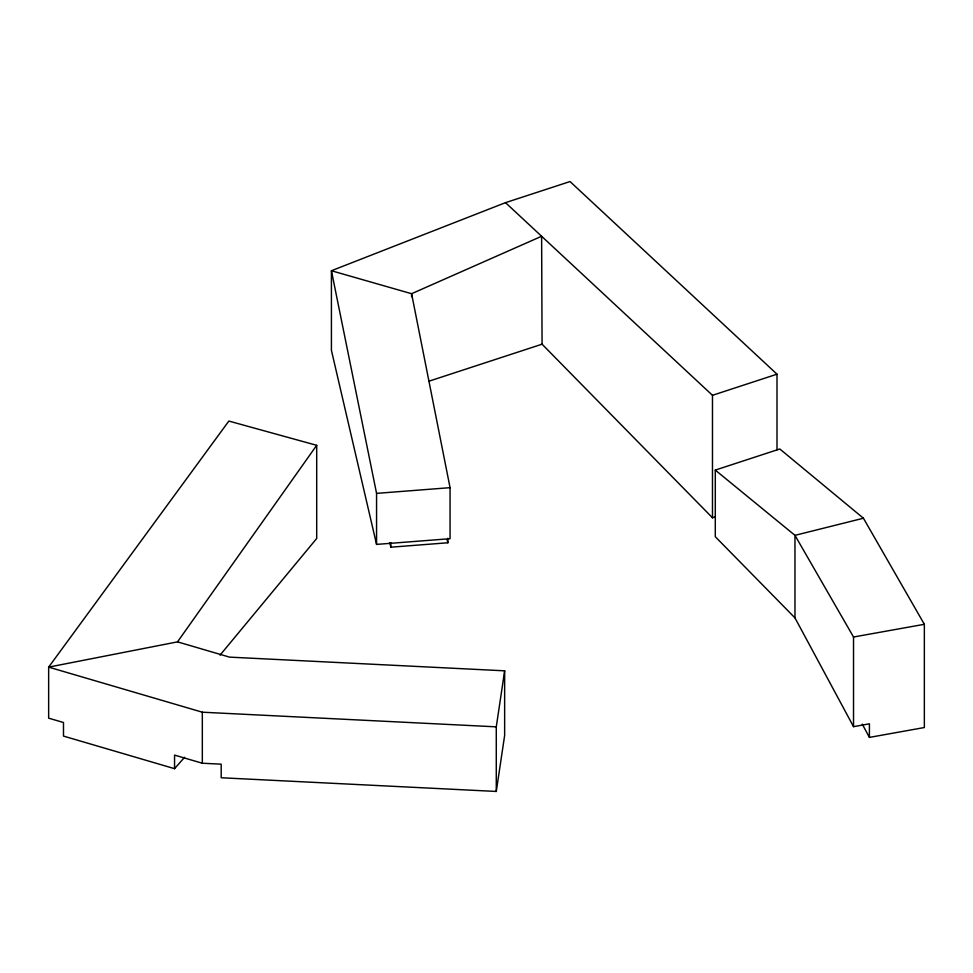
<?xml version="1.0" encoding="UTF-8"?>
<svg xmlns="http://www.w3.org/2000/svg" width="973" height="973" viewBox="0 0 973 973"><rect width="100%" height="100%" fill="white"/><g stroke="black" fill="none" stroke-linecap="round" stroke-linejoin="round"><path stroke-width="1.46" d="M174.556 768.67L174.556 755.097L202.323 763.233L221.187 764.17L221.187 777.755L496.279 791.45L496.279 726.843L504.646 670.823L229.555 657.128L177.524 641.864L48.65 667.125L48.65 718.159L63.488 722.513L63.488 736.087L174.556 768.67L184.59 757.286M496.279 791.45L504.646 735.442L504.646 670.823M177.524 641.864L316.699 445.318L228.85 421.066L48.65 667.125L202.323 712.2L496.279 726.843M220.044 655.145L316.699 538.483L316.699 445.318M777.001 449.794L777.001 374.191L570.032 181.55L505.51 202.652L331.416 270.737L331.416 350.304L376.563 544.406L450.061 538.701L450.061 487.668L411.591 293.712L331.416 270.737L376.563 493.372L376.563 544.406M428.801 381.246L542.07 344.187L712.479 517.782L715.337 516.845M505.51 202.652L712.479 395.306L777.001 374.191M869.412 737.4L869.412 723.815L853.528 726.661L794.965 617.879L715.289 536.707L715.289 470.093L779.811 448.979L863.428 518.232L924.35 624.301L924.35 727.536L869.412 737.4L862.273 724.131M863.428 518.232L794.965 535.345L715.289 470.093M794.965 617.879L794.965 535.345L853.528 637.011L924.35 624.301M376.563 493.372L450.061 487.668M389.808 542.8L390.83 547.191L447.848 542.776L447.848 538.239M447.166 539.845L447.848 542.776M542.07 344.187L541.62 236.269L411.591 293.712L411.591 296.716M853.528 637.011L853.528 726.661M712.479 395.306L712.479 517.782M390.83 542.666L390.83 547.191M202.323 712.2L202.323 763.233"/></g></svg>
